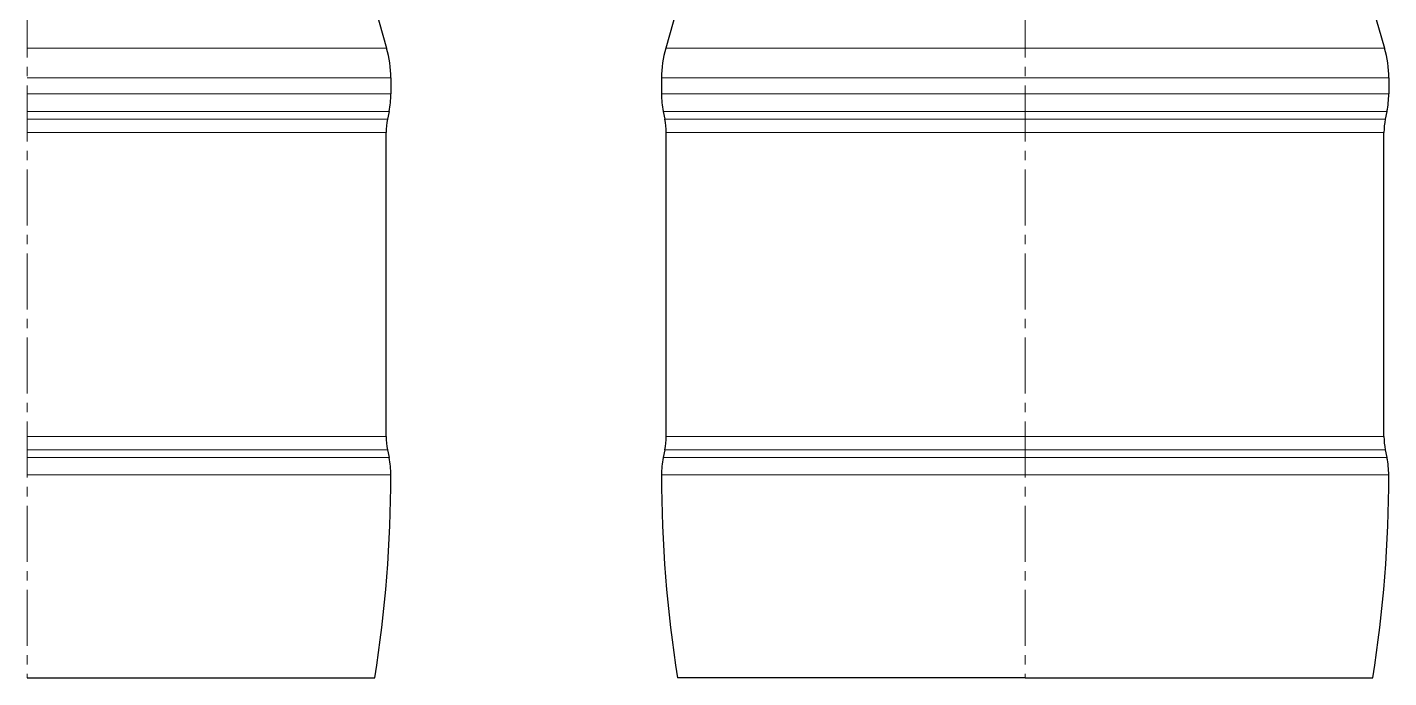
# Model space of a CAD drawing. Extents: x -234 to 800, y -95 to 506.
# Drawn here: x 532.1 to 659.5, y -2 to 59 of the extents above; entities that cross this region are included whole.
import ezdxf

# ---------------------------------------------------------------- set-up
doc = ezdxf.new("R2010")
doc.units = 0
doc.header["$LTSCALE"] = 7
doc.header["$MEASUREMENT"] = 0
doc.linetypes.add('CENTER2', pattern=[1.125, 0.75, -0.125, 0.125, -0.125])
for name, color, linetype, lineweight in [('1', 1, 'CENTER2', 15), ('3', 3, 'CONTINUOUS', 30), ('8', 252, 'CONTINUOUS', 15)]:
    doc.layers.add(name, color=color, linetype=linetype, lineweight=lineweight)

msp = doc.modelspace()

# ---------------------------------------------------------------- linework, layer by layer
at = {"layer": '1'}
for p, q in [((532.051, 242.5247), (532.051, -1.9753)), ((625.4912, 242.5247), (625.4912, -1.9753))]:
    msp.add_line(p, q, dxfattribs=at)
at = {"layer": '3'}
for p, q in [((564.6516, 60.6521), (565.707, 57.004)), ((592.8906, 60.6521), (591.8352, 57.004)), ((658.0917, 60.6521), (659.1472, 57.004)), ((566.101, 54.2247), (566.101, 52.7247)), ((591.4412, 54.2247), (591.4412, 52.7247)), ((659.5412, 54.2247), (659.5412, 52.7247)), ((565.9316, 51.0871), (565.7781, 50.353)), ((591.6106, 51.0871), (591.7641, 50.353)), ((659.3718, 51.0871), (659.2183, 50.353)), ((565.651, 20.6247), (565.651, 49.1247)), ((591.8912, 20.6247), (591.8912, 49.1247)), ((659.0912, 20.6247), (659.0912, 49.1247)), ((565.7781, 19.3965), (565.9316, 18.6624)), ((591.7641, 19.3965), (591.6106, 18.6624)), ((659.2183, 19.3965), (659.3718, 18.6624)), ((532.051, -1.9753), (564.601, -1.9753)), ((625.4912, -1.9753), (592.9412, -1.9753)), ((625.4912, -1.9753), (658.0412, -1.9753))]:
    msp.add_line(p, q, dxfattribs=at)
for centre, radius, start, end in [((556.101, 54.2247), 10, 0, 16.136384), ((601.4412, 54.2247), 10, 163.863616, 180), ((649.5412, 54.2247), 10, 0, 16.136384), ((558.101, 52.7247), 8, 348.187718, 0), ((599.4412, 52.7247), 8, 180, 191.812282), ((651.5412, 52.7247), 8, 348.187718, 0), ((571.651, 49.1247), 6, 168.187718, 180), ((585.8912, 49.1247), 6, 0, 11.812282), ((665.0912, 49.1247), 6, 168.187718, 180), ((571.651, 20.6247), 6, 180, 191.812282), ((585.8912, 20.6247), 6, 348.187718, 0), ((665.0912, 20.6247), 6, 180, 191.812282), ((558.101, 17.0247), 8, 0, 11.812282), ((599.4412, 17.0247), 8, 168.187718, 180), ((651.5412, 17.0247), 8, 0, 11.812282), ((445.0177, 17.0247), 121.0833, 350.972023, 0), ((712.5245, 17.0247), 121.0833, 180, 189.027977), ((538.4579, 17.0247), 121.0833, 350.972023, 0)]:
    msp.add_arc(centre, radius, start, end, dxfattribs=at)
at = {"layer": '8', "lineweight": 13}
for p, q in [((565.707, 57.004), (532.051, 57.004)), ((659.1472, 57.004), (609.3556, 57.004)), ((566.101, 54.2247), (532.051, 54.2247)), ((659.5412, 54.2247), (609.1667, 54.2247)), ((566.101, 52.7247), (532.051, 52.7247)), ((659.5412, 52.7247), (609.1667, 52.7247)), ((565.9316, 51.0871), (532.051, 51.0871)), ((659.3718, 51.0871), (609.248, 51.0871)), ((565.7781, 50.353), (532.051, 50.353)), ((659.2183, 50.353), (609.3216, 50.353)), ((565.651, 49.1247), (532.051, 49.1247)), ((659.0912, 49.1247), (609.3825, 49.1247)), ((565.651, 20.6247), (532.051, 20.6247)), ((659.0912, 20.6247), (609.3825, 20.6247)), ((565.7781, 19.3965), (532.051, 19.3965)), ((659.2183, 19.3965), (609.3216, 19.3965)), ((565.9316, 18.6624), (532.051, 18.6624)), ((659.3718, 18.6624), (609.248, 18.6624)), ((566.101, 17.0247), (532.051, 17.0247)), ((659.5412, 17.0247), (609.1667, 17.0247))]:
    msp.add_line(p, q, dxfattribs=at)
at = {"layer": '8', "lineweight": 13, "ltscale": 0.438012}
msp.add_line((609.3556, 57.004), (591.8352, 57.004), dxfattribs=at)
at = {"layer": '8', "lineweight": 13, "ltscale": 0.443139}
for p, q in [((609.1667, 54.2247), (591.4412, 54.2247)), ((609.1667, 52.7247), (591.4412, 52.7247)), ((609.1667, 17.0247), (591.4412, 17.0247))]:
    msp.add_line(p, q, dxfattribs=at)
at = {"layer": '8', "lineweight": 13, "ltscale": 0.440934}
for p, q in [((609.248, 51.0871), (591.6106, 51.0871)), ((609.248, 18.6624), (591.6106, 18.6624))]:
    msp.add_line(p, q, dxfattribs=at)
at = {"layer": '8', "lineweight": 13, "ltscale": 0.438936}
for p, q in [((609.3216, 50.353), (591.7641, 50.353)), ((609.3216, 19.3965), (591.7641, 19.3965))]:
    msp.add_line(p, q, dxfattribs=at)
at = {"layer": '8', "lineweight": 13, "ltscale": 0.437282}
for p, q in [((609.3825, 49.1247), (591.8912, 49.1247)), ((609.3825, 20.6247), (591.8912, 20.6247))]:
    msp.add_line(p, q, dxfattribs=at)

doc.saveas('drawing.dxf')
